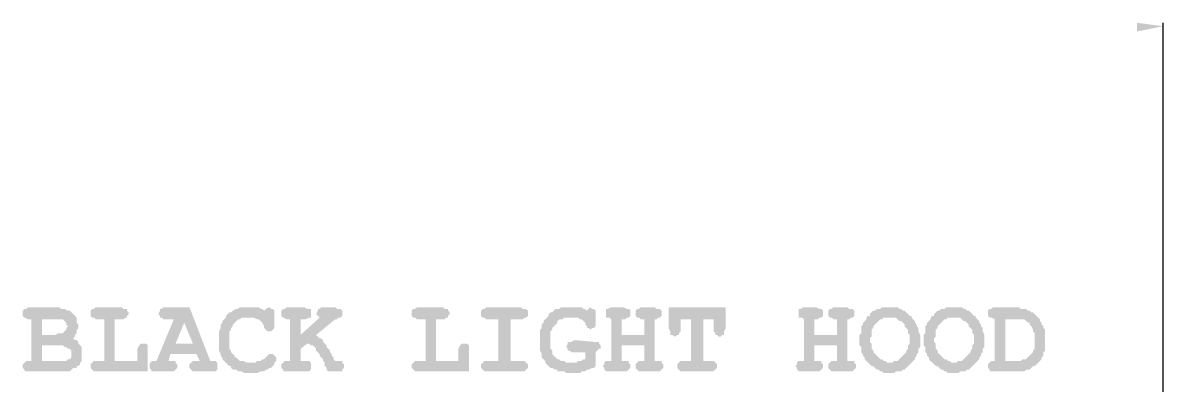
# Model space of a CAD drawing. Header units: feet. Extents: x -99009 to 3252343, y -11094690 to 9035152.
# Drawn here: x 1671981.4 to 1672430.4, y -1050455.1 to -1050312.3 of the extents above; entities that cross this region are included whole.
import ezdxf

# ---------------------------------------------------------------- set-up
doc = ezdxf.new("R2010")
doc.units = ezdxf.units.FT
doc.linetypes.add('Continous', pattern=[0])
doc.layers.add('BOR', color=6, linetype='Continous')

msp = doc.modelspace()

# ---------------------------------------------------------------- hatches: boundary and pattern name
at = {"layer": 'BOR', "ltscale": 5}
for points in [[(1671994.35365, -1050424.34225), (1671983.41946, -1050424.34225), (1671982.73607, -1050425.02564), (1671982.05268, -1050425.02564), (1671981.3693, -1050425.70903), (1671981.3693, -1050427.0758), (1671981.3693, -1050427.75919), (1671982.05268, -1050428.44258), (1671983.41946, -1050429.12596), (1671997.0872, -1050429.12596), (1671997.77058, -1050429.80935), (1671998.45397, -1050430.49274), (1671998.45397, -1050431.17612), (1671999.13736, -1050431.85951), (1671998.45397, -1050432.5429), (1671998.45397, -1050433.22629), (1671997.77058, -1050433.90967), (1671997.0872, -1050434.59306), (1671995.03704, -1050434.59306), (1671994.35365, -1050435.27645), (1671988.88655, -1050435.27645), (1672001.87091, -1050435.27645), (1672002.55429, -1050434.59306), (1672002.55429, -1050433.22629), (1672003.23768, -1050432.5429), (1672003.23768, -1050431.17612), (1672002.55429, -1050430.49274), (1672002.55429, -1050428.44258), (1672001.87091, -1050427.75919), (1672001.18752, -1050427.0758), (1672000.50413, -1050426.39242), (1671999.82074, -1050425.70903), (1671999.13736, -1050425.70903), (1671997.77058, -1050425.02564), (1671996.40381, -1050425.02564), (1671995.72042, -1050424.34225)], [(1672010.75494, -1050424.34225), (1672010.07155, -1050424.34225), (1672009.38816, -1050425.02564), (1672008.70478, -1050425.02564), (1672008.02139, -1050425.70903), (1672008.02139, -1050427.0758), (1672008.02139, -1050427.75919), (1672008.70478, -1050428.44258), (1672009.38816, -1050428.44258), (1672010.07155, -1050429.12596), (1672013.48848, -1050429.12596), (1672013.48848, -1050445.52725), (1672017.58881, -1050445.52725), (1672017.58881, -1050429.12596), (1672021.00574, -1050429.12596), (1672021.68913, -1050428.44258), (1672022.37252, -1050428.44258), (1672022.37252, -1050427.75919), (1672023.0559, -1050427.0758), (1672023.0559, -1050426.39242), (1672022.37252, -1050425.70903), (1672022.37252, -1050425.02564), (1672021.00574, -1050425.02564), (1672020.32235, -1050424.34225)], [(1672038.09042, -1050424.34225), (1672036.72364, -1050424.34225), (1672036.04026, -1050425.02564), (1672035.35687, -1050425.02564), (1672035.35687, -1050425.70903), (1672034.67348, -1050427.0758), (1672035.35687, -1050427.75919), (1672035.35687, -1050428.44258), (1672036.04026, -1050428.44258), (1672036.72364, -1050429.12596), (1672040.82396, -1050429.12596), (1672044.92429, -1050430.49274), (1672048.34122, -1050438.69338), (1672041.50735, -1050438.69338), (1672049.708, -1050442.7937), (1672051.07477, -1050445.52725), (1672048.34122, -1050445.52725), (1672047.65783, -1050446.21064), (1672046.97445, -1050446.89403), (1672046.97445, -1050447.57741), (1672046.97445, -1050448.2608), (1672047.65783, -1050448.94419), (1672048.34122, -1050449.62757), (1672057.22525, -1050449.62757), (1672057.90864, -1050448.94419), (1672057.90864, -1050446.21064), (1672057.22525, -1050445.52725), (1672055.17509, -1050445.52725), (1672046.97445, -1050424.34225)], [(1672061.32557, -1050427.75919), (1672061.32557, -1050428.44258), (1672060.64219, -1050429.12596), (1672059.9588, -1050429.80935), (1672059.9588, -1050430.49274), (1672059.27541, -1050431.17612), (1672059.27541, -1050432.5429), (1672058.59203, -1050433.90967), (1672058.59203, -1050441.42693), (1672059.27541, -1050442.7937), (1672059.27541, -1050443.47709), (1672059.9588, -1050444.16048), (1672059.9588, -1050444.84386), (1672060.64219, -1050445.52725), (1672061.32557, -1050446.21064), (1672070.89299, -1050446.21064), (1672069.52622, -1050446.21064), (1672068.15944, -1050445.52725), (1672066.79267, -1050445.52725), (1672066.10928, -1050444.84386), (1672065.4259, -1050444.16048), (1672064.74251, -1050444.16048), (1672064.74251, -1050443.47709), (1672064.05912, -1050442.7937), (1672063.37574, -1050442.11032), (1672063.37574, -1050441.42693), (1672062.69235, -1050440.74354), (1672062.69235, -1050435.95983), (1672062.69235, -1050433.90967), (1672063.37574, -1050433.22629), (1672063.37574, -1050432.5429), (1672064.05912, -1050431.85951), (1672064.05912, -1050431.17612), (1672064.74251, -1050430.49274), (1672065.4259, -1050429.80935), (1672066.10928, -1050429.12596), (1672066.79267, -1050429.12596), (1672067.47606, -1050428.44258), (1672070.20961, -1050428.44258)], [(1672078.41025, -1050424.34225), (1672077.04348, -1050425.02564), (1672076.36009, -1050425.70903), (1672064.05912, -1050425.70903), (1672063.37574, -1050426.39242), (1672062.69235, -1050426.39242), (1672062.00896, -1050427.0758), (1672061.32557, -1050427.75919), (1672070.20961, -1050428.44258), (1672072.25977, -1050428.44258), (1672073.62654, -1050429.12596), (1672074.30993, -1050429.12596), (1672074.99331, -1050429.80935), (1672075.6767, -1050430.49274), (1672076.36009, -1050431.85951), (1672076.36009, -1050432.5429), (1672077.04348, -1050433.22629), (1672077.72686, -1050433.90967), (1672079.09364, -1050433.90967), (1672079.77702, -1050433.22629), (1672080.46041, -1050432.5429), (1672080.46041, -1050425.70903), (1672079.77702, -1050425.02564), (1672079.09364, -1050425.02564)], [(1672070.20961, -1050424.34225), (1672066.79267, -1050424.34225), (1672066.10928, -1050425.02564), (1672065.4259, -1050425.02564), (1672064.05912, -1050425.70903), (1672076.36009, -1050425.70903), (1672075.6767, -1050425.02564), (1672074.99331, -1050425.02564), (1672074.30993, -1050424.34225), (1672070.89299, -1050424.34225)], [(1672085.92751, -1050424.34225), (1672085.24412, -1050424.34225), (1672084.56073, -1050425.02564), (1672083.87735, -1050425.02564), (1672083.19396, -1050425.70903), (1672083.19396, -1050427.0758), (1672083.19396, -1050427.75919), (1672083.87735, -1050428.44258), (1672085.24412, -1050429.12596), (1672086.61089, -1050429.12596), (1672086.61089, -1050445.52725), (1672084.56073, -1050445.52725), (1672083.87735, -1050446.21064), (1672083.19396, -1050446.89403), (1672083.19396, -1050447.57741), (1672083.19396, -1050448.2608), (1672083.87735, -1050448.94419), (1672083.87735, -1050449.62757), (1672094.12815, -1050449.62757), (1672094.81154, -1050448.94419), (1672094.81154, -1050447.57741), (1672094.81154, -1050446.21064), (1672094.12815, -1050445.52725), (1672090.71122, -1050445.52725), (1672090.71122, -1050440.74354), (1672093.44476, -1050438.69338), (1672099.59525, -1050438.00999), (1672099.59525, -1050437.32661), (1672098.91186, -1050436.64322), (1672098.22847, -1050436.64322), (1672097.54509, -1050435.95983), (1672096.8617, -1050435.27645), (1672090.71122, -1050435.27645), (1672090.71122, -1050429.12596), (1672092.76138, -1050429.12596), (1672094.12815, -1050428.44258), (1672094.81154, -1050428.44258), (1672094.81154, -1050425.02564), (1672093.44476, -1050425.02564), (1672092.07799, -1050424.34225)], [(1672100.27863, -1050424.34225), (1672098.91186, -1050424.34225), (1672098.22847, -1050425.02564), (1672097.54509, -1050425.02564), (1672097.54509, -1050425.70903), (1672096.8617, -1050427.0758), (1672097.54509, -1050427.75919), (1672098.22847, -1050428.44258), (1672090.71122, -1050435.27645), (1672096.8617, -1050435.27645), (1672104.37896, -1050429.12596), (1672105.06234, -1050429.12596), (1672105.74573, -1050428.44258), (1672106.42912, -1050428.44258), (1672107.1125, -1050427.75919), (1672107.1125, -1050425.70903), (1672106.42912, -1050425.02564), (1672105.06234, -1050425.02564), (1672104.37896, -1050424.34225)], [(1672137.18153, -1050424.34225), (1672136.49814, -1050424.34225), (1672135.81476, -1050425.02564), (1672135.13137, -1050425.02564), (1672134.44798, -1050425.70903), (1672134.44798, -1050427.0758), (1672134.44798, -1050427.75919), (1672135.13137, -1050428.44258), (1672135.81476, -1050428.44258), (1672136.49814, -1050429.12596), (1672139.91508, -1050429.12596), (1672139.91508, -1050445.52725), (1672144.0154, -1050445.52725), (1672144.0154, -1050429.12596), (1672147.43234, -1050429.12596), (1672148.11572, -1050428.44258), (1672148.79911, -1050428.44258), (1672148.79911, -1050427.75919), (1672149.4825, -1050427.0758), (1672149.4825, -1050426.39242), (1672148.79911, -1050425.70903), (1672148.79911, -1050425.02564), (1672147.43234, -1050425.02564), (1672146.74895, -1050424.34225)], [(1672164.51701, -1050424.34225), (1672163.83362, -1050424.34225), (1672163.15024, -1050425.02564), (1672162.46685, -1050425.02564), (1672161.78346, -1050425.70903), (1672161.78346, -1050427.0758), (1672161.78346, -1050427.75919), (1672162.46685, -1050428.44258), (1672163.15024, -1050428.44258), (1672163.83362, -1050429.12596), (1672168.61733, -1050429.12596), (1672168.61733, -1050445.52725), (1672163.15024, -1050445.52725), (1672162.46685, -1050446.21064), (1672161.78346, -1050446.89403), (1672161.78346, -1050447.57741), (1672161.78346, -1050448.2608), (1672162.46685, -1050448.94419), (1672163.15024, -1050449.62757), (1672178.86814, -1050449.62757), (1672179.55152, -1050448.94419), (1672180.23491, -1050448.2608), (1672180.23491, -1050447.57741), (1672180.23491, -1050446.89403), (1672179.55152, -1050446.21064), (1672178.86814, -1050445.52725), (1672173.40104, -1050445.52725), (1672173.40104, -1050429.12596), (1672178.18475, -1050429.12596), (1672178.86814, -1050428.44258), (1672179.55152, -1050428.44258), (1672180.23491, -1050427.75919), (1672180.23491, -1050425.70903), (1672179.55152, -1050425.02564), (1672178.18475, -1050425.02564), (1672177.50136, -1050424.34225)], [(1672188.43556, -1050427.75919), (1672187.75217, -1050428.44258), (1672187.06878, -1050429.12596), (1672186.38539, -1050429.80935), (1672186.38539, -1050430.49274), (1672185.70201, -1050431.17612), (1672185.70201, -1050432.5429), (1672185.01862, -1050433.22629), (1672185.01862, -1050439.37677), (1672185.01862, -1050441.42693), (1672185.70201, -1050442.7937), (1672185.70201, -1050444.16048), (1672186.38539, -1050444.84386), (1672187.06878, -1050445.52725), (1672187.06878, -1050446.21064), (1672197.31959, -1050446.21064), (1672195.26943, -1050446.21064), (1672194.58604, -1050445.52725), (1672193.21926, -1050445.52725), (1672192.53588, -1050444.84386), (1672191.85249, -1050444.84386), (1672191.1691, -1050444.16048), (1672190.48572, -1050443.47709), (1672189.80233, -1050442.7937), (1672189.80233, -1050441.42693), (1672189.11894, -1050440.74354), (1672189.11894, -1050435.95983), (1672189.11894, -1050433.90967), (1672189.80233, -1050433.22629), (1672189.80233, -1050432.5429), (1672190.48572, -1050431.85951), (1672191.1691, -1050431.17612), (1672191.85249, -1050430.49274), (1672191.85249, -1050429.80935), (1672192.53588, -1050429.12596), (1672193.90265, -1050429.12596), (1672194.58604, -1050428.44258), (1672197.31959, -1050428.44258)], [(1672204.83684, -1050424.34225), (1672204.15346, -1050425.02564), (1672203.47007, -1050425.70903), (1672190.48572, -1050425.70903), (1672189.80233, -1050426.39242), (1672189.11894, -1050426.39242), (1672188.43556, -1050427.0758), (1672188.43556, -1050427.75919), (1672197.31959, -1050428.44258), (1672200.05313, -1050428.44258), (1672200.73652, -1050429.12596), (1672201.41991, -1050429.12596), (1672202.1033, -1050429.80935), (1672202.78668, -1050430.49274), (1672202.78668, -1050431.17612), (1672203.47007, -1050431.85951), (1672203.47007, -1050432.5429), (1672204.15346, -1050432.5429), (1672204.83684, -1050433.22629), (1672205.52023, -1050432.5429), (1672206.20362, -1050432.5429), (1672206.887, -1050431.85951), (1672206.887, -1050425.70903), (1672206.20362, -1050425.02564), (1672205.52023, -1050425.02564)], [(1672197.31959, -1050424.34225), (1672193.21926, -1050424.34225), (1672192.53588, -1050425.02564), (1672191.1691, -1050425.02564), (1672190.48572, -1050425.70903), (1672203.47007, -1050425.70903), (1672202.78668, -1050425.02564), (1672202.1033, -1050425.02564), (1672201.41991, -1050424.34225), (1672198.00297, -1050424.34225)], [(1672213.72087, -1050424.34225), (1672213.03749, -1050424.34225), (1672211.67071, -1050425.02564), (1672210.98733, -1050425.02564), (1672210.98733, -1050428.44258), (1672212.3541, -1050428.44258), (1672213.03749, -1050429.12596), (1672213.03749, -1050445.52725), (1672210.98733, -1050445.52725), (1672210.30394, -1050446.21064), (1672210.30394, -1050446.89403), (1672209.62055, -1050447.57741), (1672210.30394, -1050448.2608), (1672210.30394, -1050448.94419), (1672210.98733, -1050449.62757), (1672219.18797, -1050449.62757), (1672219.87136, -1050448.94419), (1672220.55474, -1050448.2608), (1672220.55474, -1050447.57741), (1672220.55474, -1050446.89403), (1672219.87136, -1050446.21064), (1672219.87136, -1050445.52725), (1672217.13781, -1050445.52725), (1672217.13781, -1050439.37677), (1672226.02184, -1050439.37677), (1672217.13781, -1050435.27645), (1672217.13781, -1050429.12596), (1672218.50458, -1050429.12596), (1672219.18797, -1050428.44258), (1672219.87136, -1050428.44258), (1672220.55474, -1050427.75919), (1672220.55474, -1050425.70903), (1672219.87136, -1050425.02564), (1672219.18797, -1050425.02564), (1672217.8212, -1050424.34225)], [(1672225.33845, -1050424.34225), (1672224.65507, -1050424.34225), (1672223.97168, -1050425.02564), (1672223.28829, -1050425.02564), (1672222.60491, -1050425.70903), (1672222.60491, -1050427.0758), (1672222.60491, -1050427.75919), (1672223.28829, -1050428.44258), (1672223.97168, -1050428.44258), (1672224.65507, -1050429.12596), (1672226.02184, -1050429.12596), (1672226.02184, -1050435.27645), (1672217.13781, -1050435.27645), (1672226.02184, -1050439.37677), (1672226.02184, -1050445.52725), (1672223.97168, -1050445.52725), (1672223.28829, -1050446.21064), (1672222.60491, -1050446.89403), (1672222.60491, -1050447.57741), (1672222.60491, -1050448.2608), (1672223.28829, -1050448.94419), (1672223.97168, -1050449.62757), (1672232.17232, -1050449.62757), (1672232.85571, -1050448.94419), (1672233.5391, -1050448.2608), (1672233.5391, -1050446.89403), (1672232.85571, -1050446.21064), (1672232.85571, -1050445.52725), (1672230.12216, -1050445.52725), (1672230.12216, -1050429.12596), (1672230.80555, -1050429.12596), (1672231.48894, -1050428.44258), (1672232.17232, -1050428.44258), (1672232.85571, -1050427.75919), (1672232.85571, -1050425.70903), (1672232.17232, -1050425.02564), (1672230.80555, -1050425.02564), (1672230.12216, -1050424.34225)], [(1672235.58926, -1050424.34225), (1672235.58926, -1050432.5429), (1672236.27264, -1050433.90967), (1672236.27264, -1050435.27645), (1672236.95603, -1050435.27645), (1672238.32281, -1050435.95983), (1672239.00619, -1050435.27645), (1672239.68958, -1050435.27645), (1672239.68958, -1050434.59306), (1672240.37297, -1050433.90967), (1672240.37297, -1050429.12596), (1672244.47329, -1050429.12596), (1672258.14103, -1050424.34225)], [(1672258.14103, -1050424.34225), (1672244.47329, -1050429.12596), (1672253.35732, -1050429.12596), (1672253.35732, -1050433.90967), (1672254.04071, -1050434.59306), (1672254.04071, -1050435.27645), (1672254.72409, -1050435.27645), (1672255.40748, -1050435.95983), (1672256.09087, -1050435.95983), (1672256.77425, -1050435.27645), (1672257.45764, -1050435.27645), (1672257.45764, -1050433.90967), (1672258.14103, -1050432.5429)], [(1672289.57683, -1050424.34225), (1672288.89344, -1050424.34225), (1672287.52667, -1050425.02564), (1672286.84328, -1050425.02564), (1672286.84328, -1050428.44258), (1672288.21006, -1050428.44258), (1672288.89344, -1050429.12596), (1672288.89344, -1050445.52725), (1672286.84328, -1050445.52725), (1672286.1599, -1050446.21064), (1672286.1599, -1050446.89403), (1672285.47651, -1050447.57741), (1672286.1599, -1050448.2608), (1672286.1599, -1050448.94419), (1672286.84328, -1050449.62757), (1672295.04393, -1050449.62757), (1672295.72731, -1050448.94419), (1672296.4107, -1050448.2608), (1672296.4107, -1050447.57741), (1672296.4107, -1050446.89403), (1672295.72731, -1050446.21064), (1672295.72731, -1050445.52725), (1672292.99377, -1050445.52725), (1672292.99377, -1050439.37677), (1672301.8778, -1050439.37677), (1672292.99377, -1050435.27645), (1672292.99377, -1050429.12596), (1672294.36054, -1050429.12596), (1672295.04393, -1050428.44258), (1672295.72731, -1050428.44258), (1672296.4107, -1050427.75919), (1672296.4107, -1050425.70903), (1672295.72731, -1050425.02564), (1672295.04393, -1050425.02564), (1672293.67715, -1050424.34225)], [(1672301.19441, -1050424.34225), (1672300.51102, -1050424.34225), (1672299.82764, -1050425.02564), (1672299.14425, -1050425.02564), (1672298.46086, -1050425.70903), (1672298.46086, -1050427.0758), (1672298.46086, -1050427.75919), (1672299.14425, -1050428.44258), (1672299.82764, -1050428.44258), (1672300.51102, -1050429.12596), (1672301.8778, -1050429.12596), (1672301.8778, -1050435.27645), (1672292.99377, -1050435.27645), (1672301.8778, -1050439.37677), (1672301.8778, -1050445.52725), (1672299.82764, -1050445.52725), (1672299.14425, -1050446.21064), (1672298.46086, -1050446.89403), (1672298.46086, -1050447.57741), (1672298.46086, -1050448.2608), (1672299.14425, -1050448.94419), (1672299.82764, -1050449.62757), (1672308.02828, -1050449.62757), (1672308.71167, -1050448.94419), (1672309.39505, -1050448.2608), (1672309.39505, -1050446.89403), (1672308.71167, -1050446.21064), (1672308.71167, -1050445.52725), (1672305.97812, -1050445.52725), (1672305.97812, -1050429.12596), (1672306.66151, -1050429.12596), (1672307.34489, -1050428.44258), (1672308.02828, -1050428.44258), (1672308.71167, -1050427.75919), (1672308.71167, -1050425.70903), (1672308.02828, -1050425.02564), (1672306.66151, -1050425.02564), (1672305.97812, -1050424.34225)], [(1672314.17876, -1050427.75919), (1672313.49538, -1050428.44258), (1672313.49538, -1050429.12596), (1672312.81199, -1050429.80935), (1672312.1286, -1050430.49274), (1672312.1286, -1050431.17612), (1672311.44521, -1050431.85951), (1672311.44521, -1050434.59306), (1672310.76183, -1050435.27645), (1672310.76183, -1050439.37677), (1672311.44521, -1050440.06016), (1672311.44521, -1050442.11032), (1672312.1286, -1050442.7937), (1672312.1286, -1050443.47709), (1672312.81199, -1050444.16048), (1672312.81199, -1050444.84386), (1672313.49538, -1050445.52725), (1672314.17876, -1050446.21064), (1672314.86215, -1050446.89403), (1672315.54554, -1050447.57741), (1672316.22892, -1050447.57741), (1672316.91231, -1050448.2608), (1672317.5957, -1050448.94419), (1672318.27908, -1050448.94419), (1672318.96247, -1050449.62757), (1672319.64586, -1050449.62757), (1672320.32925, -1050450.31096), (1672324.42957, -1050450.31096), (1672325.11295, -1050449.62757), (1672327.16312, -1050449.62757), (1672327.8465, -1050448.94419), (1672328.52989, -1050448.94419), (1672329.21328, -1050448.2608), (1672329.89666, -1050447.57741), (1672330.58005, -1050446.89403), (1672331.26344, -1050446.21064), (1672321.69602, -1050446.21064), (1672321.01263, -1050445.52725), (1672320.32925, -1050445.52725), (1672319.64586, -1050444.84386), (1672318.96247, -1050444.84386), (1672318.27908, -1050444.16048), (1672317.5957, -1050443.47709), (1672316.91231, -1050442.7937), (1672316.22892, -1050442.11032), (1672316.22892, -1050441.42693), (1672315.54554, -1050440.74354), (1672315.54554, -1050438.69338), (1672314.86215, -1050438.00999), (1672314.86215, -1050436.64322), (1672315.54554, -1050435.95983), (1672315.54554, -1050433.22629), (1672316.22892, -1050432.5429), (1672316.22892, -1050431.85951), (1672316.91231, -1050431.17612), (1672317.5957, -1050430.49274), (1672318.27908, -1050429.80935), (1672318.96247, -1050429.12596), (1672319.64586, -1050429.12596), (1672320.32925, -1050428.44258), (1672323.06279, -1050428.44258)], [(1672323.06279, -1050424.34225), (1672319.64586, -1050424.34225), (1672318.96247, -1050425.02564), (1672317.5957, -1050425.02564), (1672316.91231, -1050425.70903), (1672316.22892, -1050425.70903), (1672315.54554, -1050426.39242), (1672314.86215, -1050427.0758), (1672314.86215, -1050427.75919), (1672314.17876, -1050427.75919), (1672323.06279, -1050428.44258), (1672325.11295, -1050428.44258), (1672325.79634, -1050429.12596), (1672326.47973, -1050429.80935), (1672327.16312, -1050429.80935), (1672327.8465, -1050430.49274), (1672328.52989, -1050431.17612), (1672328.52989, -1050431.85951), (1672329.21328, -1050432.5429), (1672329.89666, -1050433.22629), (1672329.89666, -1050434.59306), (1672330.58005, -1050435.27645), (1672330.58005, -1050437.32661), (1672330.58005, -1050438.69338), (1672329.89666, -1050439.37677), (1672329.89666, -1050440.74354), (1672329.21328, -1050441.42693), (1672329.21328, -1050442.11032), (1672328.52989, -1050442.7937), (1672327.8465, -1050443.47709), (1672327.16312, -1050444.16048), (1672326.47973, -1050444.84386), (1672325.79634, -1050445.52725), (1672324.42957, -1050445.52725), (1672323.74618, -1050446.21064), (1672323.06279, -1050446.21064), (1672331.26344, -1050446.21064), (1672331.94682, -1050445.52725), (1672332.63021, -1050444.84386), (1672332.63021, -1050444.16048), (1672333.3136, -1050443.47709), (1672333.3136, -1050442.7937), (1672333.99699, -1050442.11032), (1672333.99699, -1050440.74354), (1672334.68037, -1050440.06016), (1672334.68037, -1050435.27645), (1672333.99699, -1050433.90967), (1672333.99699, -1050432.5429), (1672333.3136, -1050431.85951), (1672333.3136, -1050431.17612), (1672332.63021, -1050430.49274), (1672332.63021, -1050429.80935), (1672331.94682, -1050429.12596), (1672331.26344, -1050428.44258), (1672331.26344, -1050427.75919), (1672330.58005, -1050427.75919), (1672329.89666, -1050427.0758), (1672329.21328, -1050426.39242), (1672328.52989, -1050425.70903), (1672327.8465, -1050425.70903), (1672327.16312, -1050425.02564), (1672326.47973, -1050425.02564), (1672325.79634, -1050424.34225), (1672323.74618, -1050424.34225)], [(1672339.46408, -1050427.75919), (1672338.78069, -1050428.44258), (1672338.78069, -1050429.12596), (1672338.09731, -1050429.80935), (1672337.41392, -1050430.49274), (1672337.41392, -1050431.17612), (1672336.73053, -1050431.85951), (1672336.73053, -1050434.59306), (1672336.04715, -1050435.27645), (1672336.04715, -1050439.37677), (1672336.73053, -1050440.06016), (1672336.73053, -1050442.11032), (1672337.41392, -1050442.7937), (1672337.41392, -1050443.47709), (1672338.09731, -1050444.16048), (1672338.09731, -1050444.84386), (1672338.78069, -1050445.52725), (1672339.46408, -1050446.21064), (1672340.14747, -1050446.89403), (1672340.83086, -1050447.57741), (1672341.51424, -1050447.57741), (1672342.19763, -1050448.2608), (1672342.88102, -1050448.94419), (1672343.5644, -1050448.94419), (1672344.24779, -1050449.62757), (1672344.93118, -1050449.62757), (1672345.61456, -1050450.31096), (1672349.71489, -1050450.31096), (1672350.39827, -1050449.62757), (1672352.44843, -1050449.62757), (1672353.13182, -1050448.94419), (1672353.81521, -1050448.94419), (1672354.49859, -1050448.2608), (1672355.18198, -1050447.57741), (1672355.86537, -1050446.89403), (1672356.54876, -1050446.21064), (1672346.98134, -1050446.21064), (1672346.29795, -1050445.52725), (1672345.61456, -1050445.52725), (1672344.93118, -1050444.84386), (1672344.24779, -1050444.84386), (1672343.5644, -1050444.16048), (1672342.88102, -1050443.47709), (1672342.19763, -1050442.7937), (1672341.51424, -1050442.11032), (1672341.51424, -1050441.42693), (1672340.83086, -1050440.74354), (1672340.83086, -1050438.69338), (1672340.14747, -1050438.00999), (1672340.14747, -1050436.64322), (1672340.83086, -1050435.95983), (1672340.83086, -1050433.22629), (1672341.51424, -1050432.5429), (1672341.51424, -1050431.85951), (1672342.19763, -1050431.17612), (1672342.88102, -1050430.49274), (1672343.5644, -1050429.80935), (1672344.24779, -1050429.12596), (1672344.93118, -1050429.12596), (1672345.61456, -1050428.44258), (1672348.34811, -1050428.44258)], [(1672348.34811, -1050424.34225), (1672344.93118, -1050424.34225), (1672344.24779, -1050425.02564), (1672342.88102, -1050425.02564), (1672342.19763, -1050425.70903), (1672341.51424, -1050425.70903), (1672340.83086, -1050426.39242), (1672340.14747, -1050427.0758), (1672340.14747, -1050427.75919), (1672339.46408, -1050427.75919), (1672348.34811, -1050428.44258), (1672350.39827, -1050428.44258), (1672351.08166, -1050429.12596), (1672351.76505, -1050429.80935), (1672352.44843, -1050429.80935), (1672353.13182, -1050430.49274), (1672353.81521, -1050431.17612), (1672353.81521, -1050431.85951), (1672354.49859, -1050432.5429), (1672355.18198, -1050433.22629), (1672355.18198, -1050434.59306), (1672355.86537, -1050435.27645), (1672355.86537, -1050437.32661), (1672355.86537, -1050438.69338), (1672355.18198, -1050439.37677), (1672355.18198, -1050440.74354), (1672354.49859, -1050441.42693), (1672354.49859, -1050442.11032), (1672353.81521, -1050442.7937), (1672353.13182, -1050443.47709), (1672352.44843, -1050444.16048), (1672351.76505, -1050444.84386), (1672351.08166, -1050445.52725), (1672349.71489, -1050445.52725), (1672349.0315, -1050446.21064), (1672348.34811, -1050446.21064), (1672356.54876, -1050446.21064), (1672357.23214, -1050445.52725), (1672357.91553, -1050444.84386), (1672357.91553, -1050444.16048), (1672358.59892, -1050443.47709), (1672358.59892, -1050442.7937), (1672359.2823, -1050442.11032), (1672359.2823, -1050440.74354), (1672359.96569, -1050440.06016), (1672359.96569, -1050435.27645), (1672359.2823, -1050433.90967), (1672359.2823, -1050432.5429), (1672358.59892, -1050431.85951), (1672358.59892, -1050431.17612), (1672357.91553, -1050430.49274), (1672357.91553, -1050429.80935), (1672357.23214, -1050429.12596), (1672356.54876, -1050428.44258), (1672356.54876, -1050427.75919), (1672355.86537, -1050427.75919), (1672355.18198, -1050427.0758), (1672354.49859, -1050426.39242), (1672353.81521, -1050425.70903), (1672353.13182, -1050425.70903), (1672352.44843, -1050425.02564), (1672351.76505, -1050425.02564), (1672351.08166, -1050424.34225), (1672349.0315, -1050424.34225)], [(1672364.06601, -1050424.34225), (1672363.38263, -1050424.34225), (1672362.69924, -1050425.02564), (1672362.01585, -1050425.02564), (1672361.33246, -1050425.70903), (1672361.33246, -1050427.0758), (1672361.33246, -1050427.75919), (1672362.01585, -1050428.44258), (1672362.69924, -1050428.44258), (1672364.06601, -1050429.12596), (1672375.68359, -1050429.12596), (1672376.36698, -1050429.80935), (1672377.05037, -1050430.49274), (1672377.73375, -1050430.49274), (1672377.73375, -1050431.17612), (1672378.41714, -1050431.85951), (1672379.10053, -1050433.22629), (1672379.10053, -1050433.90967), (1672379.78391, -1050434.59306), (1672379.78391, -1050440.74354), (1672379.10053, -1050441.42693), (1672379.10053, -1050442.11032), (1672378.41714, -1050442.7937), (1672377.73375, -1050443.47709), (1672377.05037, -1050444.16048), (1672376.36698, -1050444.84386), (1672375.0002, -1050444.84386), (1672374.31682, -1050445.52725), (1672362.69924, -1050445.52725), (1672362.01585, -1050446.21064), (1672361.33246, -1050446.89403), (1672361.33246, -1050447.57741), (1672361.33246, -1050448.2608), (1672362.01585, -1050448.94419), (1672362.01585, -1050449.62757), (1672375.68359, -1050449.62757), (1672376.36698, -1050448.94419), (1672377.73375, -1050448.94419), (1672378.41714, -1050448.2608), (1672379.10053, -1050447.57741), (1672379.78391, -1050447.57741), (1672380.4673, -1050446.89403), (1672381.15069, -1050446.21064), (1672381.83407, -1050445.52725), (1672382.51746, -1050444.84386), (1672382.51746, -1050444.16048), (1672383.20085, -1050443.47709), (1672383.20085, -1050442.11032), (1672383.88424, -1050441.42693), (1672383.88424, -1050433.22629), (1672383.20085, -1050432.5429), (1672383.20085, -1050431.85951), (1672382.51746, -1050431.17612), (1672382.51746, -1050430.49274), (1672381.83407, -1050429.80935), (1672381.83407, -1050429.12596), (1672381.15069, -1050428.44258), (1672380.4673, -1050427.75919), (1672379.78391, -1050427.0758), (1672379.10053, -1050426.39242), (1672378.41714, -1050426.39242), (1672377.73375, -1050425.70903), (1672377.05037, -1050425.70903), (1672376.36698, -1050425.02564), (1672374.31682, -1050425.02564), (1672373.63343, -1050424.34225), (1672372.95004, -1050424.34225)], [(1671984.78623, -1050429.12596), (1671984.78623, -1050445.52725), (1671988.88655, -1050445.52725), (1671988.88655, -1050439.37677), (1671994.35365, -1050439.37677), (1672003.23768, -1050438.69338), (1672003.23768, -1050438.00999), (1672002.55429, -1050437.32661), (1672001.87091, -1050437.32661), (1672001.18752, -1050436.64322), (1672001.87091, -1050435.95983), (1672001.87091, -1050435.27645), (1671988.88655, -1050435.27645), (1671988.88655, -1050429.12596), (1671994.35365, -1050429.12596)], [(1672040.82396, -1050429.12596), (1672033.99009, -1050445.52725), (1672031.93993, -1050445.52725), (1672031.93993, -1050446.21064), (1672031.25655, -1050446.21064), (1672031.25655, -1050447.57741), (1672031.25655, -1050448.2608), (1672031.93993, -1050448.94419), (1672031.93993, -1050449.62757), (1672040.82396, -1050449.62757), (1672041.50735, -1050448.94419), (1672042.19074, -1050448.2608), (1672042.19074, -1050447.57741), (1672042.19074, -1050446.89403), (1672041.50735, -1050446.21064), (1672041.50735, -1050445.52725), (1672038.7738, -1050445.52725), (1672039.45719, -1050442.7937), (1672049.708, -1050442.7937), (1672041.50735, -1050438.69338), (1672044.92429, -1050430.49274)], [(1672244.47329, -1050429.12596), (1672244.47329, -1050445.52725), (1672240.37297, -1050445.52725), (1672239.68958, -1050446.21064), (1672239.00619, -1050446.89403), (1672239.00619, -1050447.57741), (1672239.00619, -1050448.2608), (1672239.68958, -1050448.94419), (1672240.37297, -1050449.62757), (1672253.35732, -1050449.62757), (1672254.04071, -1050448.94419), (1672254.72409, -1050448.2608), (1672254.72409, -1050447.57741), (1672254.72409, -1050446.89403), (1672254.04071, -1050446.21064), (1672253.35732, -1050445.52725), (1672249.257, -1050445.52725), (1672249.257, -1050429.12596), (1672253.35732, -1050429.12596)], [(1672364.06601, -1050429.12596), (1672364.06601, -1050445.52725), (1672363.38263, -1050445.52725), (1672368.16633, -1050445.52725), (1672368.16633, -1050429.12596), (1672372.26666, -1050429.12596)], [(1672003.23768, -1050438.69338), (1671994.35365, -1050439.37677), (1671997.0872, -1050439.37677), (1671997.77058, -1050440.06016), (1671998.45397, -1050440.06016), (1671999.13736, -1050440.74354), (1671999.82074, -1050440.74354), (1672000.50413, -1050441.42693), (1672000.50413, -1050444.16048), (1671999.82074, -1050444.84386), (1671999.13736, -1050444.84386), (1671998.45397, -1050445.52725), (1671982.73607, -1050445.52725), (1671982.05268, -1050446.21064), (1671981.3693, -1050446.89403), (1671981.3693, -1050447.57741), (1671981.3693, -1050448.2608), (1671982.05268, -1050448.94419), (1671982.05268, -1050449.62757), (1671999.82074, -1050449.62757), (1672000.50413, -1050448.94419), (1672001.18752, -1050448.2608), (1672002.55429, -1050448.2608), (1672002.55429, -1050447.57741), (1672003.23768, -1050447.57741), (1672003.92107, -1050446.89403), (1672003.92107, -1050446.21064), (1672004.60445, -1050445.52725), (1672004.60445, -1050442.7937), (1672004.60445, -1050440.06016), (1672003.92107, -1050439.37677)], [(1672028.523, -1050438.69338), (1672027.83961, -1050438.69338), (1672027.15622, -1050439.37677), (1672026.47284, -1050440.74354), (1672026.47284, -1050445.52725), (1672009.38816, -1050445.52725), (1672008.70478, -1050446.21064), (1672008.02139, -1050446.89403), (1672008.02139, -1050447.57741), (1672008.02139, -1050448.2608), (1672008.70478, -1050448.94419), (1672009.38816, -1050449.62757), (1672030.57316, -1050449.62757), (1672030.57316, -1050439.37677), (1672029.88977, -1050438.69338)], [(1672099.59525, -1050438.00999), (1672093.44476, -1050438.69338), (1672094.12815, -1050438.69338), (1672094.81154, -1050439.37677), (1672095.49492, -1050439.37677), (1672096.17831, -1050440.06016), (1672096.8617, -1050440.74354), (1672096.8617, -1050441.42693), (1672097.54509, -1050442.11032), (1672098.22847, -1050442.7937), (1672098.22847, -1050443.47709), (1672098.91186, -1050444.16048), (1672099.59525, -1050444.84386), (1672099.59525, -1050445.52725), (1672100.27863, -1050446.21064), (1672100.27863, -1050447.57741), (1672100.96202, -1050448.2608), (1672100.96202, -1050448.94419), (1672101.64541, -1050449.62757), (1672107.1125, -1050449.62757), (1672107.1125, -1050448.94419), (1672107.79589, -1050448.2608), (1672107.79589, -1050447.57741), (1672107.79589, -1050446.89403), (1672107.1125, -1050446.21064), (1672107.1125, -1050445.52725), (1672104.37896, -1050445.52725), (1672103.69557, -1050444.84386), (1672103.69557, -1050444.16048), (1672103.01218, -1050443.47709), (1672103.01218, -1050442.7937), (1672102.32879, -1050442.11032), (1672102.32879, -1050441.42693), (1672101.64541, -1050440.74354), (1672100.96202, -1050440.06016), (1672100.96202, -1050439.37677), (1672100.27863, -1050438.69338)], [(1672154.94959, -1050438.69338), (1672154.26621, -1050438.69338), (1672153.58282, -1050439.37677), (1672152.89943, -1050440.74354), (1672152.89943, -1050445.52725), (1672135.81476, -1050445.52725), (1672135.13137, -1050446.21064), (1672134.44798, -1050446.89403), (1672134.44798, -1050447.57741), (1672134.44798, -1050448.2608), (1672135.13137, -1050448.94419), (1672135.81476, -1050449.62757), (1672156.99975, -1050449.62757), (1672156.99975, -1050439.37677), (1672156.31637, -1050438.69338)], [(1672198.68636, -1050437.32661), (1672197.31959, -1050438.00999), (1672195.95281, -1050438.00999), (1672195.95281, -1050438.69338), (1672195.26943, -1050440.06016), (1672195.95281, -1050440.74354), (1672195.95281, -1050441.42693), (1672196.6362, -1050441.42693), (1672197.31959, -1050442.11032), (1672202.78668, -1050442.11032), (1672202.78668, -1050444.84386), (1672202.1033, -1050444.84386), (1672201.41991, -1050445.52725), (1672200.05313, -1050445.52725), (1672199.36975, -1050446.21064), (1672187.06878, -1050446.21064), (1672187.75217, -1050446.89403), (1672188.43556, -1050447.57741), (1672189.11894, -1050448.2608), (1672189.80233, -1050448.2608), (1672191.1691, -1050448.94419), (1672191.85249, -1050448.94419), (1672191.85249, -1050449.62757), (1672194.58604, -1050449.62757), (1672195.26943, -1050450.31096), (1672200.73652, -1050450.31096), (1672201.41991, -1050449.62757), (1672202.78668, -1050449.62757), (1672203.47007, -1050448.94419), (1672204.15346, -1050448.94419), (1672205.52023, -1050448.2608), (1672206.20362, -1050448.2608), (1672206.887, -1050447.57741), (1672206.887, -1050442.11032), (1672207.57039, -1050441.42693), (1672208.25378, -1050440.74354), (1672208.93717, -1050440.74354), (1672208.93717, -1050439.37677), (1672208.25378, -1050438.69338), (1672208.25378, -1050438.00999), (1672206.20362, -1050438.00999)], [(1672079.09364, -1050442.7937), (1672078.41025, -1050442.7937), (1672077.72686, -1050443.47709), (1672077.04348, -1050444.16048), (1672076.36009, -1050444.84386), (1672075.6767, -1050444.84386), (1672074.99331, -1050445.52725), (1672073.62654, -1050445.52725), (1672072.94315, -1050446.21064), (1672061.32557, -1050446.21064), (1672062.00896, -1050446.89403), (1672062.69235, -1050447.57741), (1672063.37574, -1050447.57741), (1672063.37574, -1050448.2608), (1672064.05912, -1050448.94419), (1672065.4259, -1050448.94419), (1672066.10928, -1050449.62757), (1672067.47606, -1050449.62757), (1672068.84283, -1050450.31096), (1672073.62654, -1050450.31096), (1672074.99331, -1050449.62757), (1672076.36009, -1050449.62757), (1672077.04348, -1050448.94419), (1672077.72686, -1050448.94419), (1672078.41025, -1050448.2608), (1672079.09364, -1050448.2608), (1672079.77702, -1050447.57741), (1672080.46041, -1050446.89403), (1672080.46041, -1050446.21064), (1672081.1438, -1050445.52725), (1672081.1438, -1050444.84386), (1672081.1438, -1050444.16048), (1672080.46041, -1050443.47709), (1672079.77702, -1050442.7937)]]:
    msp.add_hatch(color=3, dxfattribs=at).paths.add_polyline_path(points)

# ---------------------------------------------------------------- linework, layer by layer
at = {"layer": 'BOR', "color": 3, "ltscale": 5, "elevation": -86}
msp.add_lwpolyline([(1672430.35455, -1050588.35513), (1672430.35455, -1050312.26679)], dxfattribs=at)
at = {"layer": 'BOR', "color": 3, "ltscale": 5}
msp.add_solid([(1672420.10375, -1050312.26679, -86), (1672420.10375, -1050315.68372, -86), (1672430.35455, -1050313.63356, -86)], dxfattribs=at)

doc.saveas('drawing.dxf')
